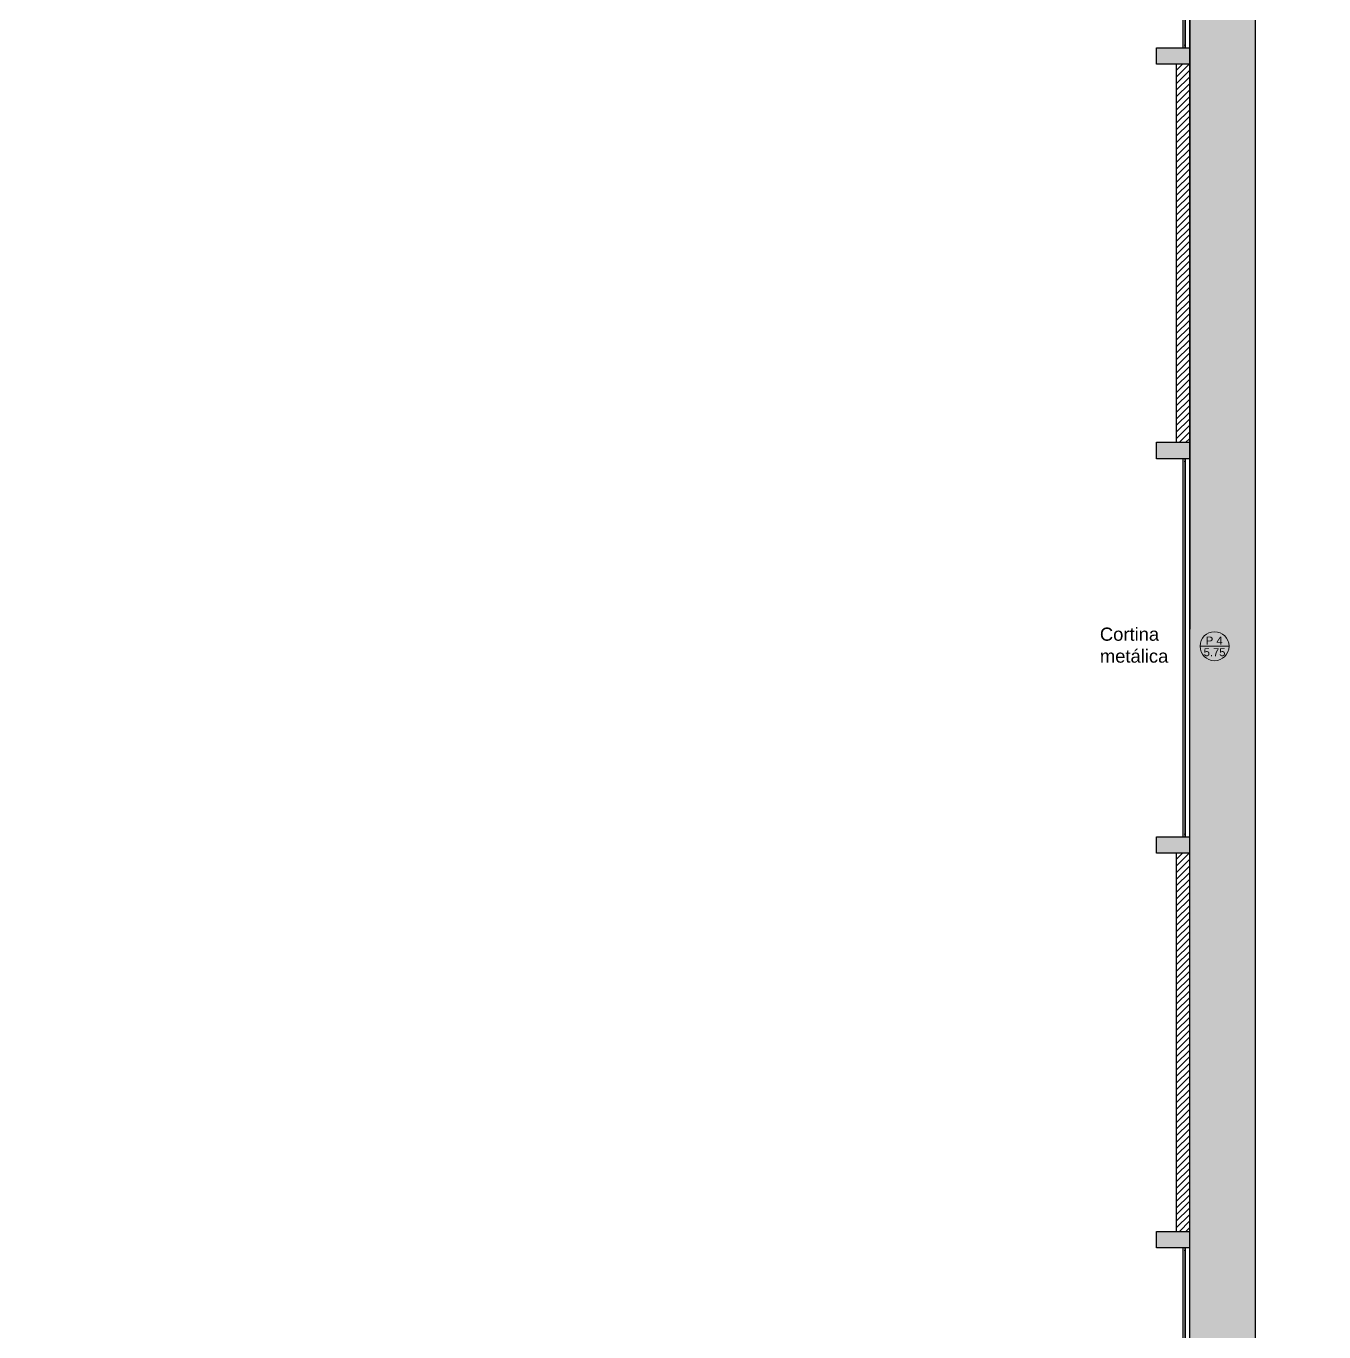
# Model space of a CAD drawing. Header units: millimetres. Extents: x 497 to 579, y 128 to 262.
# Drawn here: x 521.61 to 541.34, y 191.81 to 211.67 of the extents above; entities that cross this region are included whole.
import ezdxf
from ezdxf.enums import TextEntityAlignment as Align

# ---------------------------------------------------------------- set-up
doc = ezdxf.new("R2010")
doc.units = ezdxf.units.MM
for name, color, linetype in [('01-HATCH MURO', 252, 'Continuous'), ('COLUMNAS', 7, 'Continuous'), ('Hatch Contrapiso', 251, 'Continuous'), ('MOBILIARIO', 253, 'Continuous'), ('MUROS', 7, 'Continuous')]:
    doc.layers.add(name, color=color, linetype=linetype)
for name, color, linetype, lineweight in [('CARPINTERIA', 3, 'Continuous', 15), ('Leyendas', 151, 'Continuous', 15), ('OCASA_TODAS_r08$0$CARPINTERIA - NOM', 8, 'Continuous', 15)]:
    doc.layers.add(name, color=color, linetype=linetype, lineweight=lineweight)
doc.layers.add('Hatch Vereda exstente', color=9, linetype='Continuous', true_color=0xc2c2c2)
doc.styles.add('OCASA_TODAS_r08$0$009-ECH-NUCLEOS-PB$0$ARIAL50', font='arial.ttf', dxfattribs={"height": 0.12})
doc.styles.get("Standard").update_dxf_attribs({"font": 'arial.ttf'})

# ---------------------------------------------------------------- blocks, each defined once
blk = doc.blocks.new('v3_5.75')
at = {"layer": 'CARPINTERIA', "color": 252}
for points in [[(-0.1, 5.75), (-0.1, 0)], [(0, 5.75), (0, 0)]]:
    blk.add_lwpolyline(points, dxfattribs=at)
at = {"layer": 'CARPINTERIA', "color": 252, "elevation": 0.000008}
for points in [[(-0.039997, 5.75), (-0.039997, 0.04)], [(-0.019997, 5.75), (-0.019997, 0.04)]]:
    blk.add_lwpolyline(points, dxfattribs=at)
at = {"layer": 'CARPINTERIA'}
blk.add_lwpolyline([(-0.019997, 5.71), (-0.019997, 5.75), (-0.039997, 5.75), (-0.039997, 5.71)], close=True, dxfattribs=at)
at = {"layer": 'CARPINTERIA', "elevation": 0.000008}
blk.add_lwpolyline([(-0.019997, 0.04), (-0.019997, 0), (-0.039997, 0), (-0.039997, 0.04)], close=True, dxfattribs=at)
blk = doc.blocks.new('*U31')
blk.add_line((0, 0), (0, 0))
blk.add_line((0, 0), (0, 0))
blk.add_line((0, 0), (0, 0))
blk.add_lwpolyline([(-0.22, 0, 1), (0.22, 0, 1), (-0.22, 0, 1)], format="xyb")
blk.add_lwpolyline([(-0.22, 0), (0.22, 0)])
at = {"style": 'OCASA_TODAS_r08$0$009-ECH-NUCLEOS-PB$0$ARIAL50'}
for tag, p in [('CARPINTERIA', (0, 0.024738)), ('MEDIDA', (0, -0.15198))]:
    blk.add_attdef(tag, text='', height=0.12168, dxfattribs=at).set_placement(p, align=Align.CENTER)

msp = doc.modelspace()

# ---------------------------------------------------------------- hatches: boundary and pattern name
at = {"layer": '01-HATCH MURO'}
h = msp.add_hatch(color=256, dxfattribs=at)
h.dxf.hatch_style = 1
h.paths.add_polyline_path([(538.795, 211.342), (539.295, 211.342), (539.295, 211.092), (538.795, 211.092)])
h = msp.add_hatch(color=256, dxfattribs=at)
h.dxf.hatch_style = 1
h.paths.add_polyline_path([(538.795, 205.342), (539.295, 205.342), (539.295, 205.092), (538.795, 205.092)])
h = msp.add_hatch(color=256, dxfattribs=at)
h.dxf.hatch_style = 1
h.paths.add_polyline_path([(538.795, 199.342), (539.295, 199.342), (539.295, 199.092), (538.795, 199.092)])
h = msp.add_hatch(color=256, dxfattribs=at)
h.dxf.hatch_style = 1
h.paths.add_polyline_path([(538.795, 193.342), (539.295, 193.342), (539.295, 193.092), (538.795, 193.092)])
at = {"layer": 'Hatch Vereda exstente'}
h = msp.add_hatch(color=256, dxfattribs=at)
h.dxf.hatch_style = 1
h.paths.add_polyline_path([(540.295, 157.864), (541.339, 157.864), (541.339, 157.364), (540.139, 157.364), (539.295, 157.364), (539.305, 217.542), (540.295, 217.542)])
at = {"layer": 'MOBILIARIO'}
h = msp.add_hatch(dxfattribs=at)
h.set_pattern_fill('JIS_WOOD', color=251, scale=0.1)
h.paths.add_polyline_path([(539.295, 187.092), (539.095, 187.092), (539.095, 181.342), (539.295, 181.342)])
h.paths.add_polyline_path([(539.295, 199.092), (539.095, 199.092), (539.095, 193.342), (539.295, 193.342)])
h.paths.add_polyline_path([(514.495, 199.092), (514.295, 199.092), (514.295, 193.342), (514.495, 193.342)])
h.paths.add_polyline_path([(514.495, 187.092), (514.295, 187.092), (514.295, 181.342), (514.495, 181.342)])
h.paths.add_polyline_path([(514.495, 211.092), (514.295, 211.092), (514.295, 205.342), (514.495, 205.342)])
h.paths.add_polyline_path([(539.295, 211.092), (539.095, 211.092), (539.095, 205.342), (539.295, 205.342)])
h.paths.add_polyline_path([(539.295, 222.962), (539.095, 222.962), (539.095, 217.342), (539.295, 217.342)])
h.paths.add_polyline_path([(538.795, 223.212), (529.695, 223.212), (529.695, 223.012), (538.795, 223.012)])
h.paths.add_polyline_path([(521.295, 223.212), (514.795, 223.212), (514.795, 223.012), (521.295, 223.012)])
h.paths.add_polyline_path([(523.695, 223.212), (522.795, 223.212), (522.795, 223.012), (523.695, 223.012)])
h.paths.add_polyline_path([(514.495, 222.962), (514.295, 222.962), (514.295, 217.342), (514.495, 217.342)])

# ---------------------------------------------------------------- linework, layer by layer
at = {"color": 1}
msp.add_lwpolyline([(540.295, 157.864), (541.339, 157.864), (541.339, 157.364), (540.139, 157.364), (539.295, 157.364), (539.305, 217.542), (540.295, 217.542), (540.295, 157.864), (541.339, 157.864), (541.339, 157.364)], dxfattribs=at)
at = {"layer": 'COLUMNAS'}
for points in [[(538.795, 211.342), (539.295, 211.342), (539.295, 211.092), (538.795, 211.092)], [(538.795, 205.342), (539.295, 205.342), (539.295, 205.092), (538.795, 205.092)], [(538.795, 199.342), (539.295, 199.342), (539.295, 199.092), (538.795, 199.092)], [(538.795, 193.342), (539.295, 193.342), (539.295, 193.092), (538.795, 193.092)]]:
    msp.add_lwpolyline(points, close=True, dxfattribs=at)
at = {"layer": 'Hatch Contrapiso', "color": 1}
msp.add_lwpolyline([(540.295, 217.062), (540.295, 157.864)], dxfattribs=at)
at = {"layer": 'MUROS'}
for points in [[(539.295, 211.342), (539.295, 205.092)], [(539.095, 211.092), (539.095, 205.342)], [(539.295, 199.342), (539.295, 193.092)], [(539.095, 199.092), (539.095, 193.342)]]:
    msp.add_lwpolyline(points, dxfattribs=at)

# ---------------------------------------------------------------- block references
at = {"layer": 'CARPINTERIA', "xscale": -1}
for p in [(539.195, 211.342), (539.195, 199.342), (539.195, 187.342)]:
    msp.add_blockref('v3_5.75', p, dxfattribs=at)
at = {"layer": 'OCASA_TODAS_r08$0$CARPINTERIA - NOM'}
ref = msp.add_blockref('*U31', (539.677, 202.241, 0), dxfattribs=at)
ref.add_attrib('MEDIDA', '5.75', dxfattribs={"layer": '0', "height": 0.1217, "style": 'OCASA_TODAS_r08$0$009-ECH-NUCLEOS-PB$0$ARIAL50'}).set_placement((539.677, 202.089, 0), align=Align.CENTER)
ref.add_attrib('CARPINTERIA', 'P 4', dxfattribs={"layer": '0', "height": 0.1217, "style": 'OCASA_TODAS_r08$0$009-ECH-NUCLEOS-PB$0$ARIAL50'}).set_placement((539.672, 202.266, 0), align=Align.CENTER)

# ---------------------------------------------------------------- texts
at = {"layer": 'Leyendas', "insert": (537.934, 202.524), "char_height": 0.2, "attachment_point": 1}
msp.add_mtext_dynamic_manual_height_columns('Cortina metálica', width=0.04167, gutter_width=12.5, heights=[0], dxfattribs=at)

doc.saveas('drawing.dxf')
